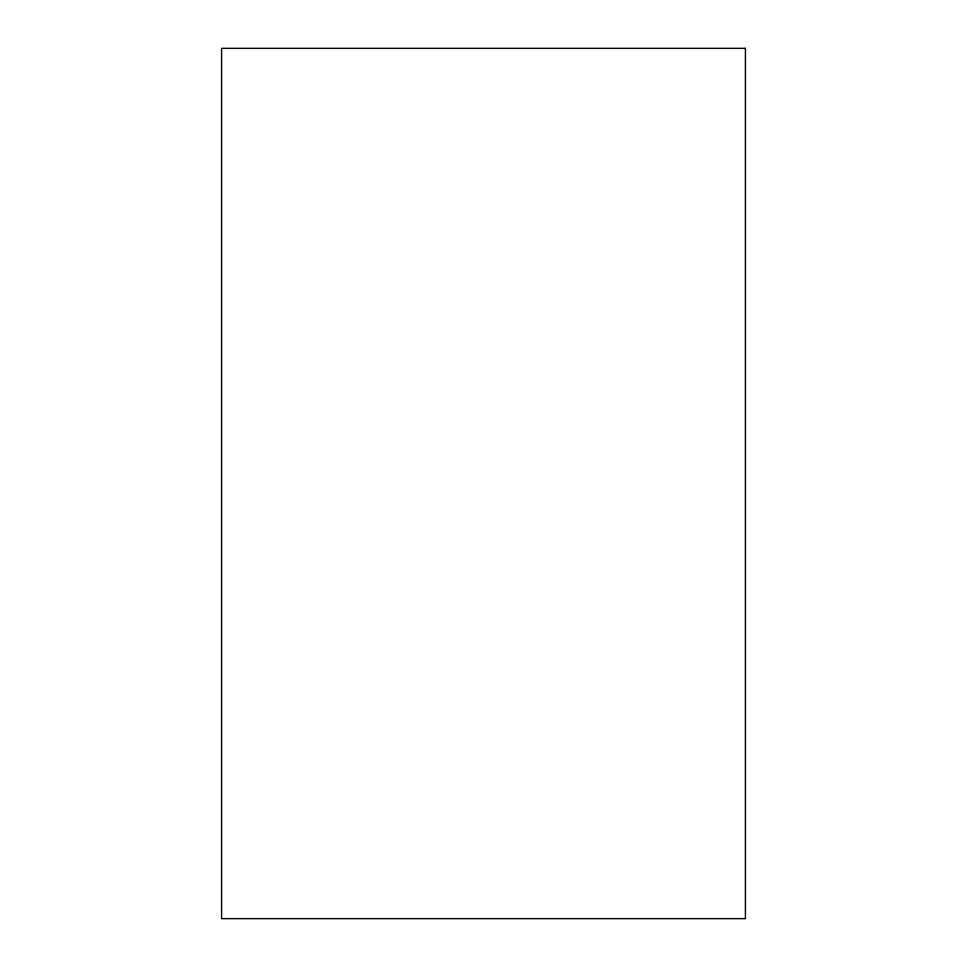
<?xml version="1.0" encoding="UTF-8"?>
<svg xmlns="http://www.w3.org/2000/svg" width="967" height="967" viewBox="0 0 967 967"><rect width="100%" height="100%" fill="white"/><g stroke="black" fill="none" stroke-linecap="round" stroke-linejoin="round"><path stroke-width="1.45" d="M745.412 48.35L221.588 48.35L221.588 918.65L745.412 918.65L745.412 48.35"/></g></svg>
